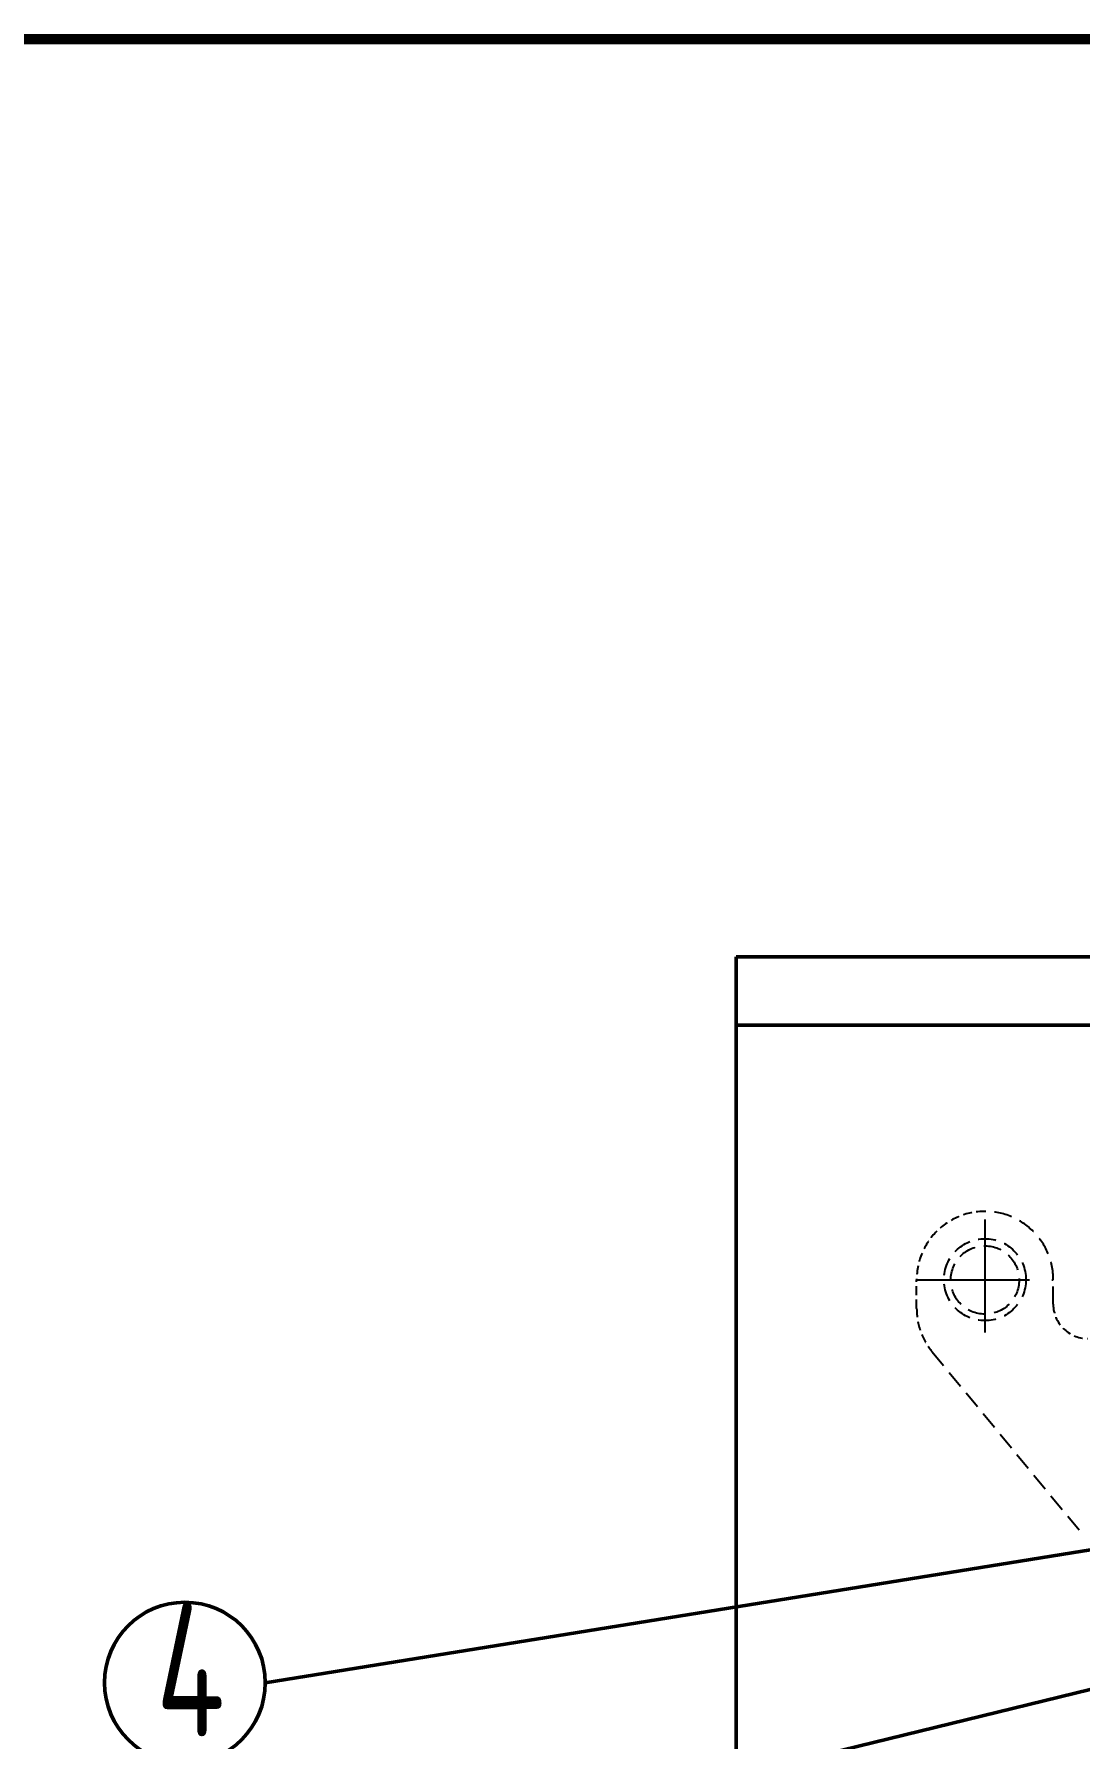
# Model space of a CAD drawing. Header units: millimetres. Extents: x 104637 to 116395, y -154925 to -148478.
# Drawn here: x 106668 to 107434, y -149939 to -148691 of the extents above; entities that cross this region are included whole.
import ezdxf

# ---------------------------------------------------------------- set-up
doc = ezdxf.new("R2010")
doc.units = ezdxf.units.MM
doc.header["$LTSCALE"] = 13
doc.linetypes.add('CENTERX2', pattern=[101.6, 63.5, -12.7, 12.7, -12.7])
doc.linetypes.add('DASHED', pattern=[0.75, 0.5, -0.25])
for name, color, linetype in [('1', 4, 'Continuous'), ('4虚线层', 6, 'DASHED'), ('粗实线', 4, 'Continuous')]:
    doc.layers.add(name, color=color, linetype=linetype)
doc.layers.add('标注、文本', color=3, linetype='Continuous', lineweight=25)
doc.styles.add('pdm', font='gbenor.shx', dxfattribs={"width": 0.8, "bigfont": 'gbhzfs.shx'})
doc.styles.get("Standard").update_dxf_attribs({"font": 'gbenor.shx', "bigfont": 'gbcbig.shx'})
doc.dimstyles.new('郁文书', dxfattribs={"dimscale": 15, "dimtxt": 3.5, "dimasz": 2.5, "dimexe": 1.5, "dimexo": 0, "dimgap": 0.5, "dimtad": 1, "dimtoh": 1, "dimtxsty": 'Standard', "dimcen": 2.5, "dimclrd": 3, "dimclre": 3, "dimclrt": 2, "dimadec": 0, "dimazin": 0, "dimtfac": 1, "dimtmove": 0, "dimatfit": 2, "dimfxl": 1, "dimarcsym": 0})

# ---------------------------------------------------------------- blocks, each defined once
blk = doc.blocks.new('*D95')
at = {"layer": '1', "color": 3, "lineweight": -2}
for p, q in [((110866, -149750.5), (111126, -149750.5)), ((111103.5, -150318), (111103.5, -149788)), ((110866, -150355.5), (111126, -150355.5)), ((104731.8, -150790.4), (104731.8, -151074.4)), ((104636.8, -150962), (104636.8, -151074.4)), ((104674.3, -151051.9), (104694.3, -151051.9))]:
    blk.add_line(p, q, dxfattribs=at)
at = {"layer": '1', "color": 3, "lineweight": 30}
for points in [[(111097.2, -149788), (111109.7, -149788), (111103.5, -149750.5)], [(111097.2, -150318), (111109.7, -150318), (111103.5, -150355.5)], [(104674.3, -151045.7), (104674.3, -151058.2), (104636.8, -151051.9)], [(104694.3, -151045.7), (104694.3, -151058.2), (104731.8, -151051.9)]]:
    blk.add_solid(points, dxfattribs=at)
at = {"layer": 'Defpoints', "color": 0, "lineweight": 30}
for p in [(110866, -149750.5), (111103.5, -149750.5), (110866, -150355.5), (104731.8, -150790.4), (104636.8, -150962), (104731.8, -151051.9)]:
    blk.add_point(p, dxfattribs=at)
at = {"layer": '1', "color": 2, "insert": (111069.7, -150053), "char_height": 52.5, "attachment_point": 5, "rotation": 90}
blk.add_mtext('605', dxfattribs=at)
at = {"layer": '1', "color": 2, "insert": (104684.3, -151018.2), "char_height": 52.5, "attachment_point": 5}
blk.add_mtext('95', dxfattribs=at)

msp = doc.modelspace()

# ---------------------------------------------------------------- linework, layer by layer
at = {"layer": '1', "color": 1, "linetype": 'CENTERX2', "lineweight": -3, "ltscale": 0.1}
for p, q in [((107364.11, -149558.912), (107364.11, -149646.853)), ((107314.11, -149602.882), (107414.11, -149602.882))]:
    msp.add_line(p, q, dxfattribs=at)
at = {"layer": '1', "const_width": 7.598}
msp.add_lwpolyline([(106148.809, -154686.312), (114484.451, -154686.312), (114484.451, -148695.07), (106148.809, -148695.07), (106148.809, -154686.312)], dxfattribs=at)
at = {"layer": '4虚线层'}
msp.add_line((107314.11, -149623.888), (107314.11, -149602.891), dxfattribs=at)
at = {"layer": '4虚线层', "ltscale": 2}
for p, q in [((107414.11, -149620.874), (107414.11, -149602.891)), ((107325.532, -149655.695), (107433.61, -149786.778))]:
    msp.add_line(p, q, dxfattribs=at)
for centre, radius in [((107364.11, -149602.882), 30), ((107364.11, -149603.132), 25)]:
    msp.add_circle(centre, radius, dxfattribs=at)
at = {"layer": '4虚线层'}
for centre, radius, start, end in [((107364.11, -149602.891), 50, 90, 180), ((107364.11, -149623.888), 50, 180, 219.505856), ((107439.11, -149620.874), 25, 180, 270)]:
    msp.add_arc(centre, radius, start, end, dxfattribs=at)
at = {"layer": '4虚线层', "ltscale": 2}
msp.add_arc((107364.11, -149602.891), 50, 0, 90, dxfattribs=at)
at = {"layer": '标注、文本'}
msp.add_line((107364.11, -149552.891), (107364.11, -149552.891), dxfattribs=at)
at = {"layer": '粗实线', "lineweight": 50}
for p, q in [((107182.11, -151066.614), (107182.11, -149366.614)), ((108732.11, -149366.614), (107182.11, -149366.614)), ((107182.11, -149416.614), (108732.11, -149416.614)), ((107859.363, -149733.165), (106837.331, -149897.848)), ((107766.052, -149823.617), (106835.654, -150050.62))]:
    msp.add_line(p, q, dxfattribs=at)
msp.add_circle((106778.468, -149897.848), 58.863, dxfattribs=at)

# ---------------------------------------------------------------- texts
at = {"layer": '粗实线', "lineweight": 50, "style": 'pdm', "width": 0.8}
msp.add_text('4', height=98.351, dxfattribs=at).set_placement((106757.332, -149937.262))

# ---------------------------------------------------------------- dimensions: what is measured, and where the dimension line sits
at = {"layer": '1'}
dim = msp.add_linear_dim(base=(111103.464, -149750.517), p1=(110866.046, -150355.517), p2=(110866.046, -149750.517), angle=90, dimstyle='郁文书', override={"dimarcsym": 1}, dxfattribs=at)
dim.commit()
dim.dimension.update_dxf_attribs({"geometry": '*D95', "text_midpoint": (111069.714, -150053.017)})

doc.saveas('drawing.dxf')
